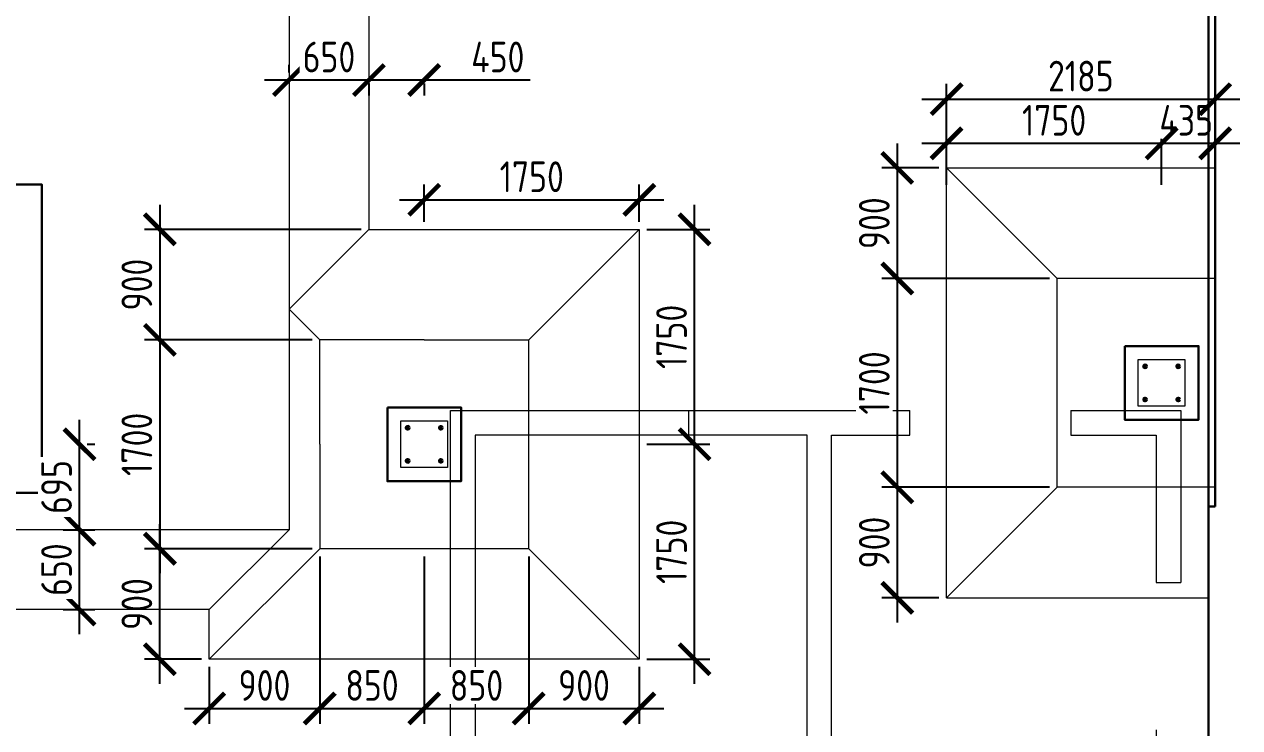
# Model space of a CAD drawing. Header units: millimetres. Extents: x 2559584 to 2748503, y -688364 to -611007.
# Drawn here: x 2599182 to 2609071, y -639934 to -634208 of the extents above; entities that cross this region are included whole.
import ezdxf

# ---------------------------------------------------------------- set-up
doc = ezdxf.new("R2010")
doc.units = ezdxf.units.MM
doc.header["$LTSCALE"] = 50
doc.linetypes.add('PS-HIDDEN1', pattern=[4, 3, -1])
doc.layers.get('Defpoints').update_dxf_attribs({"color": 4})
for name, color, linetype, lineweight in [('___отверстия_пол', 84, 'Continuous', 35), ('_PP__F_Plate', 90, 'Continuous', 40), ('_PP_DIM Linear', 140, 'Continuous', 9), ('Тонкие', 175, 'Continuous', 20)]:
    doc.layers.add(name, color=color, linetype=linetype, lineweight=lineweight)
doc.styles.add('_PP_Text Style', font='isocpeur.ttf', dxfattribs={"width": 0.8})
doc.dimstyles.new('_PP_DIM Style', dxfattribs={"dimtxt": 2.5, "dimasz": 2.5, "dimexe": 1.25, "dimexo": 0.625, "dimtad": 1, "dimdec": 0, "dimrnd": 0.001, "dimtxsty": '_PP_Text Style', "dimblk": 'ARCHTICK', "dimcen": 2.5, "dimdle": 2, "dimadec": 0, "dimazin": 2, "dimtfac": 0.75, "dimtdec": 0, "dimtmove": 0, "dimatfit": 3, "dimfxl": 1, "dimtolj": 1, "dimarcsym": 0})

# ---------------------------------------------------------------- blocks, each defined once
blk = doc.blocks.new('_ARCHTICK')
at = {"color": 0, "linetype": 'ByBlock', "const_width": 0.15}
blk.add_lwpolyline([(-0.5, -0.5), (0.5, 0.5)], dxfattribs=at)
blk = doc.blocks.new('*D528')
at = {"layer": '_PP_DIM Linear', "color": 0, "lineweight": -2, "ltscale": 100, "transparency": 16777216}
for p, q in [((2606285.1, -635177.4), (2606285.1, -636477.4)), ((2606623.4, -635377.4), (2606160.1, -635377.4)), ((2607523.3, -636277.4), (2606160.1, -636277.4))]:
    blk.add_line(p, q, dxfattribs=at)
at = {"layer": 'Defpoints', "color": 0, "ltscale": 100, "transparency": 16777216}
for p in [(2606685.9, -635377.4), (2606285.1, -636277.4), (2607585.8, -636277.4)]:
    blk.add_point(p, dxfattribs=at)
at = {"layer": '_PP_DIM Linear', "color": 0, "lineweight": -2, "ltscale": 100, "transparency": 16777216, "xscale": 250, "yscale": 250, "zscale": 250}
for p, rotation in [((2606285.1, -635377.4), 90), ((2606285.1, -636277.4), 270)]:
    blk.add_blockref('_ARCHTICK', p, dxfattribs=dict(at, rotation=rotation))
at = {"layer": '_PP_DIM Linear', "color": 0, "ltscale": 100, "transparency": 16777216, "insert": (2606097.6, -635827.4), "char_height": 250, "attachment_point": 5, "rotation": 90, "style": '_PP_Text Style', "bg_fill": 3, "box_fill_scale": 1.1, "bg_fill_color": 256, "bg_fill_true_color": 13158600, "bg_fill_transparency": 0}
blk.add_mtext('\\A1;900', dxfattribs=at)
blk = doc.blocks.new('*D529')
at = {"layer": '_PP_DIM Linear', "color": 0, "lineweight": -2, "ltscale": 100, "transparency": 16777216}
for p, q in [((2606685.9, -635514.8), (2606685.9, -635052.1)), ((2608435.8, -635514.8), (2608435.8, -635052.1)), ((2606485.9, -635177.1), (2608635.8, -635177.1))]:
    blk.add_line(p, q, dxfattribs=at)
at = {"layer": 'Defpoints', "color": 0, "ltscale": 100, "transparency": 16777216}
for p in [(2608435.8, -635177.1), (2606685.9, -635577.3), (2608435.8, -635577.3)]:
    blk.add_point(p, dxfattribs=at)
at = {"layer": '_PP_DIM Linear', "color": 0, "lineweight": -2, "ltscale": 100, "transparency": 16777216, "xscale": 250, "yscale": 250, "zscale": 250, "rotation": 180}
blk.add_blockref('_ARCHTICK', (2606685.9, -635177.1), dxfattribs=at)
at = {"layer": '_PP_DIM Linear', "color": 0, "lineweight": -2, "ltscale": 100, "transparency": 16777216, "xscale": 250, "yscale": 250, "zscale": 250}
blk.add_blockref('_ARCHTICK', (2608435.8, -635177.1), dxfattribs=at)
at = {"layer": '_PP_DIM Linear', "color": 0, "ltscale": 100, "transparency": 16777216, "insert": (2607560.8, -634989.6), "char_height": 250, "attachment_point": 5, "style": '_PP_Text Style', "bg_fill": 3, "box_fill_scale": 1.1, "bg_fill_color": 256, "bg_fill_true_color": 13158600, "bg_fill_transparency": 0}
blk.add_mtext('\\A1;1750', dxfattribs=at)
blk = doc.blocks.new('*D530')
at = {"layer": '_PP_DIM Linear', "color": 0, "lineweight": -2, "transparency": 16777216}
for p, q in [((2608435.8, -635514.8), (2608435.8, -635052.1)), ((2608870.8, -635514.8), (2608870.8, -635052.1)), ((2608235.8, -635177.1), (2609070.8, -635177.1))]:
    blk.add_line(p, q, dxfattribs=at)
at = {"layer": 'Defpoints', "color": 0, "transparency": 16777216}
for p in [(2608435.8, -635577.3), (2608870.8, -635577.3)]:
    blk.add_point(p, dxfattribs=at)
at = {"layer": '_PP_DIM Linear', "color": 0, "transparency": 16777216, "insert": (2608635.8, -634989.6), "char_height": 250, "attachment_point": 5, "style": '_PP_Text Style', "bg_fill": 3, "box_fill_scale": 1.1, "bg_fill_color": 256, "bg_fill_true_color": 13158600, "bg_fill_transparency": 0}
blk.add_mtext('\\A1;435', dxfattribs=at)
at = {"layer": 'Defpoints', "color": 0, "transparency": 16777216}
blk.add_point((2608870.8, -635177.1), dxfattribs=at)
at = {"layer": '_PP_DIM Linear', "color": 0, "lineweight": -2, "transparency": 16777216, "xscale": 250, "yscale": 250, "zscale": 250, "rotation": 180}
blk.add_blockref('_ARCHTICK', (2608435.8, -635177.1), dxfattribs=at)
at = {"layer": '_PP_DIM Linear', "color": 0, "lineweight": -2, "transparency": 16777216, "xscale": 250, "yscale": 250, "zscale": 250}
blk.add_blockref('_ARCHTICK', (2608870.8, -635177.1), dxfattribs=at)
blk = doc.blocks.new('*D531')
at = {"layer": '_PP_DIM Linear', "color": 0, "lineweight": -2, "transparency": 16777216}
for p, q in [((2606685.9, -635514.8), (2606685.9, -634692.6)), ((2608870.8, -635514.8), (2608870.8, -634692.6)), ((2606485.9, -634817.6), (2609070.8, -634817.6))]:
    blk.add_line(p, q, dxfattribs=at)
at = {"layer": 'Defpoints', "color": 0, "transparency": 16777216}
for p in [(2608870.8, -634817.6), (2606685.9, -635577.3), (2608870.8, -635577.3)]:
    blk.add_point(p, dxfattribs=at)
at = {"layer": '_PP_DIM Linear', "color": 0, "lineweight": -2, "transparency": 16777216, "xscale": 250, "yscale": 250, "zscale": 250, "rotation": 180}
blk.add_blockref('_ARCHTICK', (2606685.9, -634817.6), dxfattribs=at)
at = {"layer": '_PP_DIM Linear', "color": 0, "lineweight": -2, "transparency": 16777216, "xscale": 250, "yscale": 250, "zscale": 250}
blk.add_blockref('_ARCHTICK', (2608870.8, -634817.6), dxfattribs=at)
at = {"layer": '_PP_DIM Linear', "color": 0, "transparency": 16777216, "insert": (2607778.3, -634630.1), "char_height": 250, "attachment_point": 5, "style": '_PP_Text Style', "bg_fill": 3, "box_fill_scale": 1.1, "bg_fill_color": 256, "bg_fill_true_color": 13158600, "bg_fill_transparency": 0}
blk.add_mtext('\\A1;2185', dxfattribs=at)
blk = doc.blocks.new('*D628')
at = {"layer": '_PP_DIM Linear', "color": 0, "lineweight": -2, "transparency": 16777216}
for p, q in [((2602435.8, -635814.9), (2602435.8, -635511.7)), ((2604185.8, -635814.9), (2604185.8, -635511.7)), ((2602235.8, -635636.7), (2604385.8, -635636.7))]:
    blk.add_line(p, q, dxfattribs=at)
at = {"layer": 'Defpoints', "color": 0, "transparency": 16777216}
for p in [(2604185.8, -635636.7), (2602435.8, -635877.4), (2604185.8, -635877.4)]:
    blk.add_point(p, dxfattribs=at)
at = {"layer": '_PP_DIM Linear', "color": 0, "lineweight": -2, "transparency": 16777216, "xscale": 250, "yscale": 250, "zscale": 250, "rotation": 180}
blk.add_blockref('_ARCHTICK', (2602435.8, -635636.7), dxfattribs=at)
at = {"layer": '_PP_DIM Linear', "color": 0, "lineweight": -2, "transparency": 16777216, "xscale": 250, "yscale": 250, "zscale": 250}
blk.add_blockref('_ARCHTICK', (2604185.8, -635636.7), dxfattribs=at)
at = {"layer": '_PP_DIM Linear', "color": 0, "transparency": 16777216, "insert": (2603310.8, -635449.2), "char_height": 250, "attachment_point": 5, "style": '_PP_Text Style', "bg_fill": 3, "box_fill_scale": 1.1, "bg_fill_color": 256, "bg_fill_true_color": 13158600, "bg_fill_transparency": 0}
blk.add_mtext('\\A1;1750', dxfattribs=at)
blk = doc.blocks.new('*D629')
at = {"layer": '_PP_DIM Linear', "color": 0, "lineweight": -2, "ltscale": 100, "transparency": 16777216}
for p, q in [((2600285.1, -635677.4), (2600285.1, -636977.4)), ((2601923.4, -635877.4), (2600160.1, -635877.4)), ((2601523.3, -636777.4), (2600160.1, -636777.4))]:
    blk.add_line(p, q, dxfattribs=at)
at = {"layer": 'Defpoints', "color": 0, "ltscale": 100, "transparency": 16777216}
for p in [(2601985.9, -635877.4), (2600285.1, -636777.4), (2601585.8, -636777.4)]:
    blk.add_point(p, dxfattribs=at)
at = {"layer": '_PP_DIM Linear', "color": 0, "lineweight": -2, "ltscale": 100, "transparency": 16777216, "xscale": 250, "yscale": 250, "zscale": 250}
for p, rotation in [((2600285.1, -635877.4), 90), ((2600285.1, -636777.4), 270)]:
    blk.add_blockref('_ARCHTICK', p, dxfattribs=dict(at, rotation=rotation))
at = {"layer": '_PP_DIM Linear', "color": 0, "ltscale": 100, "transparency": 16777216, "insert": (2600097.6, -636327.4), "char_height": 250, "attachment_point": 5, "rotation": 90, "style": '_PP_Text Style', "bg_fill": 3, "box_fill_scale": 1.1, "bg_fill_color": 256, "bg_fill_true_color": 13158600, "bg_fill_transparency": 0}
blk.add_mtext('\\A1;900', dxfattribs=at)
blk = doc.blocks.new('*D630')
at = {"layer": '_PP_DIM Linear', "color": 0, "lineweight": -2, "transparency": 16777216}
for p, q in [((2600285.1, -636577.3), (2600285.1, -638677.3)), ((2601523.3, -636777.3), (2600160.1, -636777.3)), ((2601523.3, -638477.3), (2600160.1, -638477.3))]:
    blk.add_line(p, q, dxfattribs=at)
at = {"layer": 'Defpoints', "color": 0, "transparency": 16777216}
for p in [(2601585.8, -636777.3), (2600285.1, -638477.3), (2601585.8, -638477.3)]:
    blk.add_point(p, dxfattribs=at)
at = {"layer": '_PP_DIM Linear', "color": 0, "lineweight": -2, "transparency": 16777216, "xscale": 250, "yscale": 250, "zscale": 250}
for p, rotation in [((2600285.1, -636777.3), 90), ((2600285.1, -638477.3), 270)]:
    blk.add_blockref('_ARCHTICK', p, dxfattribs=dict(at, rotation=rotation))
at = {"layer": '_PP_DIM Linear', "color": 0, "transparency": 16777216, "insert": (2600097.6, -637627.3), "char_height": 250, "attachment_point": 5, "rotation": 90, "style": '_PP_Text Style', "bg_fill": 3, "box_fill_scale": 1.1, "bg_fill_color": 256, "bg_fill_true_color": 13158600, "bg_fill_transparency": 0}
blk.add_mtext('\\A1;1700', dxfattribs=at)
blk = doc.blocks.new('*D631')
at = {"layer": '_PP_DIM Linear', "color": 0, "lineweight": -2, "ltscale": 100, "transparency": 16777216}
for p, q in [((2600285.1, -639577.3), (2600285.1, -638277.3)), ((2600623.4, -638477.3), (2600160.1, -638477.3)), ((2600623.4, -639377.3), (2600160.1, -639377.3))]:
    blk.add_line(p, q, dxfattribs=at)
at = {"layer": 'Defpoints', "color": 0, "ltscale": 100, "transparency": 16777216}
for p in [(2600285.1, -638477.3), (2600685.9, -638477.3), (2600685.9, -639377.3)]:
    blk.add_point(p, dxfattribs=at)
at = {"layer": '_PP_DIM Linear', "color": 0, "lineweight": -2, "ltscale": 100, "transparency": 16777216, "xscale": 250, "yscale": 250, "zscale": 250}
for p, rotation in [((2600285.1, -638477.3), 90), ((2600285.1, -639377.3), 270)]:
    blk.add_blockref('_ARCHTICK', p, dxfattribs=dict(at, rotation=rotation))
at = {"layer": '_PP_DIM Linear', "color": 0, "ltscale": 100, "transparency": 16777216, "insert": (2600097.6, -638927.3), "char_height": 250, "attachment_point": 5, "rotation": 90, "style": '_PP_Text Style', "bg_fill": 3, "box_fill_scale": 1.1, "bg_fill_color": 256, "bg_fill_true_color": 13158600, "bg_fill_transparency": 0}
blk.add_mtext('\\A1;900', dxfattribs=at)
blk = doc.blocks.new('*D632')
at = {"layer": '_PP_DIM Linear', "color": 0, "lineweight": -2, "ltscale": 100, "transparency": 16777216}
for p, q in [((2600685.9, -639439.8), (2600685.9, -639902.7)), ((2601585.9, -639439.8), (2601585.9, -639902.7)), ((2600485.9, -639777.7), (2601785.9, -639777.7))]:
    blk.add_line(p, q, dxfattribs=at)
at = {"layer": 'Defpoints', "color": 0, "ltscale": 100, "transparency": 16777216}
for p in [(2600685.9, -639377.3), (2601585.9, -639377.3), (2601585.9, -639777.7)]:
    blk.add_point(p, dxfattribs=at)
at = {"layer": '_PP_DIM Linear', "color": 0, "lineweight": -2, "ltscale": 100, "transparency": 16777216, "xscale": 250, "yscale": 250, "zscale": 250, "rotation": 180}
blk.add_blockref('_ARCHTICK', (2600685.9, -639777.7), dxfattribs=at)
at = {"layer": '_PP_DIM Linear', "color": 0, "lineweight": -2, "ltscale": 100, "transparency": 16777216, "xscale": 250, "yscale": 250, "zscale": 250}
blk.add_blockref('_ARCHTICK', (2601585.9, -639777.7), dxfattribs=at)
at = {"layer": '_PP_DIM Linear', "color": 0, "ltscale": 100, "transparency": 16777216, "insert": (2601135.9, -639590.2), "char_height": 250, "attachment_point": 5, "style": '_PP_Text Style', "bg_fill": 3, "box_fill_scale": 1.1, "bg_fill_color": 256, "bg_fill_true_color": 13158600, "bg_fill_transparency": 0}
blk.add_mtext('\\A1;900', dxfattribs=at)
blk = doc.blocks.new('*D633')
at = {"layer": '_PP_DIM Linear', "color": 0, "lineweight": -2, "transparency": 16777216}
for p, q in [((2601585.8, -638539.8), (2601585.8, -639902.7)), ((2602435.8, -638539.8), (2602435.8, -639902.7)), ((2601385.8, -639777.7), (2602635.8, -639777.7))]:
    blk.add_line(p, q, dxfattribs=at)
at = {"layer": 'Defpoints', "color": 0, "transparency": 16777216}
for p in [(2601585.8, -638477.3), (2602435.8, -638477.3), (2602435.8, -639777.7)]:
    blk.add_point(p, dxfattribs=at)
at = {"layer": '_PP_DIM Linear', "color": 0, "lineweight": -2, "transparency": 16777216, "xscale": 250, "yscale": 250, "zscale": 250, "rotation": 180}
blk.add_blockref('_ARCHTICK', (2601585.8, -639777.7), dxfattribs=at)
at = {"layer": '_PP_DIM Linear', "color": 0, "lineweight": -2, "transparency": 16777216, "xscale": 250, "yscale": 250, "zscale": 250}
blk.add_blockref('_ARCHTICK', (2602435.8, -639777.7), dxfattribs=at)
at = {"layer": '_PP_DIM Linear', "color": 0, "transparency": 16777216, "insert": (2602010.8, -639590.2), "char_height": 250, "attachment_point": 5, "style": '_PP_Text Style', "bg_fill": 3, "box_fill_scale": 1.1, "bg_fill_color": 256, "bg_fill_true_color": 13158600, "bg_fill_transparency": 0}
blk.add_mtext('\\A1;850', dxfattribs=at)
blk = doc.blocks.new('ФП')
at = {"color": 3, "lineweight": -2}
for points in [[(45435, 5495), (45380, 5495)], [(45380, 3055), (45380, 5495)]]:
    blk.add_lwpolyline(points, dxfattribs=at)
at = {"ltscale": 288}
for centre in [(44865, 6635), (44865, 6635), (45135, 6635), (45135, 6635), (44865, 6365), (44865, 6365), (45135, 6365), (45135, 6365), (38865, 6135), (39135, 6135), (38865, 5865), (39135, 5865)]:
    blk.add_circle(centre, 12, dxfattribs=at)
at = {"layer": '___отверстия_пол', "color": 1, "lineweight": -2}
blk.add_lwpolyline([(31665, 7515), (31665, 12125), (32265, 12125), (32265, 8115), (35890, 8115), (35890, 5605), (35290, 5605), (35290, 7515)], close=True, dxfattribs=at)
at = {"layer": '_PP__F_Plate', "lineweight": -2, "ltscale": 150}
blk.add_line((45380, -340), (45380, 12350), dxfattribs=at)
at = {"layer": '_PP__F_Plate', "color": 1, "linetype": 'PS-HIDDEN1', "lineweight": 15, "ltscale": 100}
for p, q in [((37900, 10810), (37900, 5305)), ((38550, 10250), (38550, 7749.9)), ((37900, 7099.9), (38550, 7749.9)), ((38150, 6850), (37900, 7099.9)), ((37900, 5305), (34100, 5305)), ((37900, 5305), (37250, 4655)), ((37250, 4655), (34750, 4655))]:
    blk.add_line(p, q, dxfattribs=at)
at = {"layer": '_PP__F_Plate', "linetype": 'PS-HIDDEN1', "lineweight": 15, "ltscale": 100}
for p, q in [((44150, 7350), (43250, 8249.9)), ((43250, 4750.1), (43250, 8249.9)), ((43250, 8249.9), (45435, 8249.9)), ((38550, 7749.9), (39000, 7749.9)), ((39000, 7749.9), (40750, 7749.9)), ((39850, 6850), (40750, 7749.9)), ((40750, 7749.9), (40750, 4250)), ((45435, 7350), (44150, 7350)), ((44150, 5650), (44150, 7350)), ((39000, 6850), (38150, 6850)), ((38150, 6000), (38150, 6850)), ((39000, 6850), (39850, 6850)), ((39850, 5150), (39850, 6850)), ((38150, 6000), (38150, 5150)), ((45435, 5650), (44150, 5650)), ((38150, 5150), (37250, 4250)), ((39850, 5150), (38150, 5150)), ((43250, 4750.1), (45380, 4750.1)), ((37250, 4250), (37250, 4655)), ((40750, 4250), (37250, 4250))]:
    blk.add_line(p, q, dxfattribs=at)
at = {"layer": '_PP__F_Plate', "lineweight": -2, "ltscale": 150}
blk.add_lwpolyline([(35270, 12520), (45435, 12520), (45435, 5495)], dxfattribs=at)
at = {"layer": '_PP__F_Plate', "lineweight": -2}
for points in [[(44700, 6800), (44700, 6200), (45300, 6200), (45300, 6800)], [(38700, 6300), (38700, 5700), (39300, 5700), (39300, 6300)]]:
    blk.add_lwpolyline(points, close=True, dxfattribs=at)
at = {"layer": '_PP__F_Plate', "linetype": 'PS-HIDDEN1', "lineweight": 15, "ltscale": 100}
for points in [[(43250, 4750.1), (44150, 5650)], [(40750, 4250), (39850, 5150)]]:
    blk.add_lwpolyline(points, dxfattribs=at)
at = {"layer": 'Тонкие', "ltscale": 10}
for points in [[(44810, 6310), (44810, 6690), (45190, 6690), (45190, 6310)], [(44810, 6310), (44810, 6690), (45190, 6690), (45190, 6310)], [(38810, 5810), (38810, 6190), (39190, 6190), (39190, 5810)]]:
    blk.add_lwpolyline(points, close=True, dxfattribs=at)
blk = doc.blocks.new('*D469')
at = {"layer": '_PP_DIM Linear', "color": 0, "lineweight": -2, "transparency": 16777216}
for p, q in [((2602635.8, -634661.8), (2601785.9, -634661.8)), ((2603297.1, -634661.8), (2602435.8, -634661.8)), ((2601985.9, -634689.8), (2601985.9, -634786.8)), ((2602435.8, -634689.8), (2602435.8, -634786.8))]:
    blk.add_line(p, q, dxfattribs=at)
at = {"layer": 'Defpoints', "color": 0, "transparency": 16777216}
for p in [(2601985.9, -634627.3), (2601985.9, -634661.8), (2602435.8, -634627.3)]:
    blk.add_point(p, dxfattribs=at)
at = {"layer": '_PP_DIM Linear', "color": 0, "lineweight": -2, "transparency": 16777216, "xscale": 250, "yscale": 250, "zscale": 250, "rotation": 180}
blk.add_blockref('_ARCHTICK', (2601985.9, -634661.8), dxfattribs=at)
at = {"layer": '_PP_DIM Linear', "color": 0, "lineweight": -2, "transparency": 16777216, "xscale": 250, "yscale": 250, "zscale": 250}
blk.add_blockref('_ARCHTICK', (2602435.8, -634661.8), dxfattribs=at)
at = {"layer": '_PP_DIM Linear', "color": 0, "transparency": 16777216, "insert": (2603034.6, -634474.3), "char_height": 250, "attachment_point": 5, "style": '_PP_Text Style', "bg_fill": 3, "box_fill_scale": 1.1, "bg_fill_color": 256, "bg_fill_true_color": 13158600, "bg_fill_transparency": 0}
blk.add_mtext('\\A1;450', dxfattribs=at)
blk = doc.blocks.new('*D470')
at = {"layer": '_PP_DIM Linear', "color": 0, "lineweight": -2, "transparency": 16777216}
for p, q in [((2601335.9, -634599.3), (2601335.9, -634536.8)), ((2602185.9, -634661.8), (2601135.9, -634661.8)), ((2601985.9, -634689.8), (2601985.9, -634786.8))]:
    blk.add_line(p, q, dxfattribs=at)
at = {"layer": 'Defpoints', "color": 0, "transparency": 16777216}
for p in [(2601335.9, -634661.8), (2601335.9, -634661.8), (2601985.9, -634627.3)]:
    blk.add_point(p, dxfattribs=at)
at = {"layer": '_PP_DIM Linear', "color": 0, "lineweight": -2, "transparency": 16777216, "xscale": 250, "yscale": 250, "zscale": 250, "rotation": 180}
blk.add_blockref('_ARCHTICK', (2601335.9, -634661.8), dxfattribs=at)
at = {"layer": '_PP_DIM Linear', "color": 0, "lineweight": -2, "transparency": 16777216, "xscale": 250, "yscale": 250, "zscale": 250}
blk.add_blockref('_ARCHTICK', (2601985.9, -634661.8), dxfattribs=at)
at = {"layer": '_PP_DIM Linear', "color": 0, "transparency": 16777216, "insert": (2601660.9, -634474.3), "char_height": 250, "attachment_point": 5, "style": '_PP_Text Style', "bg_fill": 3, "box_fill_scale": 1.1, "bg_fill_color": 256, "bg_fill_true_color": 13158600, "bg_fill_transparency": 0}
blk.add_mtext('\\A1;650', dxfattribs=at)
blk = doc.blocks.new('*D471')
at = {"layer": '_PP_DIM Linear', "color": 0, "lineweight": -2, "transparency": 16777216}
for p, q in [((2599631.6, -639172.3), (2599631.6, -638122.3)), ((2599498.3, -638322.3), (2599756.6, -638322.3)), ((2599498.3, -638972.3), (2599756.6, -638972.3))]:
    blk.add_line(p, q, dxfattribs=at)
at = {"layer": 'Defpoints', "color": 0, "transparency": 16777216}
for p in [(2599435.8, -638322.3), (2599631.6, -638322.3), (2599435.8, -638972.3)]:
    blk.add_point(p, dxfattribs=at)
at = {"layer": '_PP_DIM Linear', "color": 0, "lineweight": -2, "transparency": 16777216, "xscale": 250, "yscale": 250, "zscale": 250}
for p, rotation in [((2599631.6, -638322.3), 90), ((2599631.6, -638972.3), 270)]:
    blk.add_blockref('_ARCHTICK', p, dxfattribs=dict(at, rotation=rotation))
at = {"layer": '_PP_DIM Linear', "color": 0, "transparency": 16777216, "insert": (2599444.1, -638647.3), "char_height": 250, "attachment_point": 5, "rotation": 90, "style": '_PP_Text Style', "bg_fill": 3, "box_fill_scale": 1.1, "bg_fill_color": 256, "bg_fill_true_color": 13158600, "bg_fill_transparency": 0}
blk.add_mtext('\\A1;650', dxfattribs=at)
blk = doc.blocks.new('*D472')
at = {"layer": '_PP_DIM Linear', "color": 0, "lineweight": -2, "transparency": 16777216}
for p, q in [((2599631.6, -638522.3), (2599631.6, -637427.3)), ((2599694.1, -637627.3), (2599756.6, -637627.3)), ((2599498.3, -638322.3), (2599756.6, -638322.3))]:
    blk.add_line(p, q, dxfattribs=at)
at = {"layer": 'Defpoints', "color": 0, "transparency": 16777216}
for p in [(2599631.6, -637627.3), (2599631.6, -637627.3), (2599435.8, -638322.3)]:
    blk.add_point(p, dxfattribs=at)
at = {"layer": '_PP_DIM Linear', "color": 0, "lineweight": -2, "transparency": 16777216, "xscale": 250, "yscale": 250, "zscale": 250}
for p, rotation in [((2599631.6, -637627.3), 90), ((2599631.6, -638322.3), 270)]:
    blk.add_blockref('_ARCHTICK', p, dxfattribs=dict(at, rotation=rotation))
at = {"layer": '_PP_DIM Linear', "color": 0, "transparency": 16777216, "insert": (2599444.1, -637974.8), "char_height": 250, "attachment_point": 5, "rotation": 90, "style": '_PP_Text Style', "bg_fill": 3, "box_fill_scale": 1.1, "bg_fill_color": 256, "bg_fill_true_color": 13158600, "bg_fill_transparency": 0}
blk.add_mtext('\\A1;695', dxfattribs=at)
blk = doc.blocks.new('*D473')
at = {"layer": '_PP_DIM Linear', "color": 0, "lineweight": -2, "ltscale": 100, "transparency": 16777216}
for p, q in [((2606285.1, -636077.4), (2606285.1, -638177.3)), ((2607523.3, -636277.4), (2606160.1, -636277.4)), ((2607523.3, -637977.3), (2606160.1, -637977.3))]:
    blk.add_line(p, q, dxfattribs=at)
at = {"layer": 'Defpoints', "color": 0, "ltscale": 100, "transparency": 16777216}
for p in [(2607585.8, -636277.4), (2606285.1, -637977.3), (2607585.8, -637977.3)]:
    blk.add_point(p, dxfattribs=at)
at = {"layer": '_PP_DIM Linear', "color": 0, "lineweight": -2, "ltscale": 100, "transparency": 16777216, "xscale": 250, "yscale": 250, "zscale": 250}
for p, rotation in [((2606285.1, -636277.4), 90), ((2606285.1, -637977.3), 270)]:
    blk.add_blockref('_ARCHTICK', p, dxfattribs=dict(at, rotation=rotation))
at = {"layer": '_PP_DIM Linear', "color": 0, "ltscale": 100, "transparency": 16777216, "insert": (2606097.6, -637127.4), "char_height": 250, "attachment_point": 5, "rotation": 90, "style": '_PP_Text Style', "bg_fill": 3, "box_fill_scale": 1.1, "bg_fill_color": 256, "bg_fill_true_color": 13158600, "bg_fill_transparency": 0}
blk.add_mtext('\\A1;1700', dxfattribs=at)
blk = doc.blocks.new('*D474')
at = {"layer": '_PP_DIM Linear', "color": 0, "lineweight": -2, "ltscale": 100, "transparency": 16777216}
for p, q in [((2606285.1, -637777.3), (2606285.1, -639077.3)), ((2607523.3, -637977.3), (2606160.1, -637977.3)), ((2606623.4, -638877.3), (2606160.1, -638877.3))]:
    blk.add_line(p, q, dxfattribs=at)
at = {"layer": 'Defpoints', "color": 0, "ltscale": 100, "transparency": 16777216}
for p in [(2607585.8, -637977.3), (2606285.1, -638877.3), (2606685.9, -638877.3)]:
    blk.add_point(p, dxfattribs=at)
at = {"layer": '_PP_DIM Linear', "color": 0, "lineweight": -2, "ltscale": 100, "transparency": 16777216, "xscale": 250, "yscale": 250, "zscale": 250}
for p, rotation in [((2606285.1, -637977.3), 90), ((2606285.1, -638877.3), 270)]:
    blk.add_blockref('_ARCHTICK', p, dxfattribs=dict(at, rotation=rotation))
at = {"layer": '_PP_DIM Linear', "color": 0, "ltscale": 100, "transparency": 16777216, "insert": (2606097.6, -638427.3), "char_height": 250, "attachment_point": 5, "rotation": 90, "style": '_PP_Text Style', "bg_fill": 3, "box_fill_scale": 1.1, "bg_fill_color": 256, "bg_fill_true_color": 13158600, "bg_fill_transparency": 0}
blk.add_mtext('\\A1;900', dxfattribs=at)
blk = doc.blocks.new('*D475')
at = {"layer": '_PP_DIM Linear', "color": 0, "lineweight": -2, "transparency": 16777216}
for p, q in [((2602435.8, -638539.8), (2602435.8, -639902.7)), ((2603285.8, -638539.8), (2603285.8, -639902.7)), ((2602235.8, -639777.7), (2603485.8, -639777.7))]:
    blk.add_line(p, q, dxfattribs=at)
at = {"layer": 'Defpoints', "color": 0, "transparency": 16777216}
for p in [(2602435.8, -638477.3), (2603285.8, -638477.3), (2603285.8, -639777.7)]:
    blk.add_point(p, dxfattribs=at)
at = {"layer": '_PP_DIM Linear', "color": 0, "lineweight": -2, "transparency": 16777216, "xscale": 250, "yscale": 250, "zscale": 250, "rotation": 180}
blk.add_blockref('_ARCHTICK', (2602435.8, -639777.7), dxfattribs=at)
at = {"layer": '_PP_DIM Linear', "color": 0, "lineweight": -2, "transparency": 16777216, "xscale": 250, "yscale": 250, "zscale": 250}
blk.add_blockref('_ARCHTICK', (2603285.8, -639777.7), dxfattribs=at)
at = {"layer": '_PP_DIM Linear', "color": 0, "transparency": 16777216, "insert": (2602860.8, -639590.2), "char_height": 250, "attachment_point": 5, "style": '_PP_Text Style', "bg_fill": 3, "box_fill_scale": 1.1, "bg_fill_color": 256, "bg_fill_true_color": 13158600, "bg_fill_transparency": 0}
blk.add_mtext('\\A1;850', dxfattribs=at)
blk = doc.blocks.new('*D476')
at = {"layer": '_PP_DIM Linear', "color": 0, "lineweight": -2, "transparency": 16777216}
for p, q in [((2603285.8, -638539.8), (2603285.8, -639902.7)), ((2604185.8, -639439.8), (2604185.8, -639902.7)), ((2603085.8, -639777.7), (2604385.8, -639777.7))]:
    blk.add_line(p, q, dxfattribs=at)
at = {"layer": 'Defpoints', "color": 0, "transparency": 16777216}
for p in [(2603285.8, -638477.3), (2604185.8, -639377.3), (2604185.8, -639777.7)]:
    blk.add_point(p, dxfattribs=at)
at = {"layer": '_PP_DIM Linear', "color": 0, "lineweight": -2, "transparency": 16777216, "xscale": 250, "yscale": 250, "zscale": 250, "rotation": 180}
blk.add_blockref('_ARCHTICK', (2603285.8, -639777.7), dxfattribs=at)
at = {"layer": '_PP_DIM Linear', "color": 0, "lineweight": -2, "transparency": 16777216, "xscale": 250, "yscale": 250, "zscale": 250}
blk.add_blockref('_ARCHTICK', (2604185.8, -639777.7), dxfattribs=at)
at = {"layer": '_PP_DIM Linear', "color": 0, "transparency": 16777216, "insert": (2603735.8, -639590.2), "char_height": 250, "attachment_point": 5, "style": '_PP_Text Style', "bg_fill": 3, "box_fill_scale": 1.1, "bg_fill_color": 256, "bg_fill_true_color": 13158600, "bg_fill_transparency": 0}
blk.add_mtext('\\A1;900', dxfattribs=at)
blk = doc.blocks.new('*D477')
at = {"layer": '_PP_DIM Linear', "color": 0, "lineweight": -2, "transparency": 16777216}
for p, q in [((2604635.6, -637827.3), (2604635.6, -635677.4)), ((2604248.3, -635877.4), (2604760.6, -635877.4)), ((2604248.3, -637627.3), (2604760.6, -637627.3))]:
    blk.add_line(p, q, dxfattribs=at)
at = {"layer": 'Defpoints', "color": 0, "transparency": 16777216}
for p in [(2604185.8, -635877.4), (2604635.6, -635877.4), (2604185.8, -637627.3)]:
    blk.add_point(p, dxfattribs=at)
at = {"layer": '_PP_DIM Linear', "color": 0, "lineweight": -2, "transparency": 16777216, "xscale": 250, "yscale": 250, "zscale": 250}
for p, rotation in [((2604635.6, -635877.4), 90), ((2604635.6, -637627.3), 270)]:
    blk.add_blockref('_ARCHTICK', p, dxfattribs=dict(at, rotation=rotation))
at = {"layer": '_PP_DIM Linear', "color": 0, "transparency": 16777216, "insert": (2604448.1, -636752.4), "char_height": 250, "attachment_point": 5, "rotation": 90, "style": '_PP_Text Style', "bg_fill": 3, "box_fill_scale": 1.1, "bg_fill_color": 256, "bg_fill_true_color": 13158600, "bg_fill_transparency": 0}
blk.add_mtext('\\A1;1750', dxfattribs=at)
blk = doc.blocks.new('*D478')
at = {"layer": '_PP_DIM Linear', "color": 0, "lineweight": -2, "transparency": 16777216}
for p, q in [((2604635.6, -639577.3), (2604635.6, -637427.3)), ((2604248.3, -637627.3), (2604760.6, -637627.3)), ((2604248.3, -639377.3), (2604760.6, -639377.3))]:
    blk.add_line(p, q, dxfattribs=at)
at = {"layer": 'Defpoints', "color": 0, "transparency": 16777216}
for p in [(2604185.8, -637627.3), (2604635.6, -637627.3), (2604185.8, -639377.3)]:
    blk.add_point(p, dxfattribs=at)
at = {"layer": '_PP_DIM Linear', "color": 0, "lineweight": -2, "transparency": 16777216, "xscale": 250, "yscale": 250, "zscale": 250}
for p, rotation in [((2604635.6, -637627.3), 90), ((2604635.6, -639377.3), 270)]:
    blk.add_blockref('_ARCHTICK', p, dxfattribs=dict(at, rotation=rotation))
at = {"layer": '_PP_DIM Linear', "color": 0, "transparency": 16777216, "insert": (2604448.1, -638502.3), "char_height": 250, "attachment_point": 5, "rotation": 90, "style": '_PP_Text Style', "bg_fill": 3, "box_fill_scale": 1.1, "bg_fill_color": 256, "bg_fill_true_color": 13158600, "bg_fill_transparency": 0}
blk.add_mtext('\\A1;1750', dxfattribs=at)

msp = doc.modelspace()

# ---------------------------------------------------------------- linework, layer by layer
at = {"layer": '_PP__F_Plate', "color": 253, "linetype": 'PS-HIDDEN1', "lineweight": 15, "ltscale": 200}
for p, q in [((2603285.8, -637552.3), (2603285.8, -637352.3)), ((2604585.8, -637352.3), (2604585.8, -637552.3)), ((2606385.8, -637552.3), (2606385.8, -637352.3)), ((2607695.8, -637352.3), (2607695.8, -637552.3)), ((2608390.8, -638752.3), (2608590.8, -638752.3))]:
    msp.add_line(p, q, dxfattribs=at)
for points in [[(2605550.8, -637352.3), (2606385.8, -637352.3)], [(2607695.8, -637352.3), (2608590.8, -637352.3), (2608590.8, -638752.3)], [(2605550.8, -637552.3), (2602850.8, -637552.3), (2602850.8, -643552.3), (2605550.8, -643552.3)], [(2605550.8, -643552.3), (2605550.8, -637552.3)], [(2608390.8, -639952.3), (2608390.8, -643552.3), (2605750.8, -643552.3), (2605750.8, -637552.3), (2606385.8, -637552.3)], [(2607695.8, -637552.3), (2608390.8, -637552.3), (2608390.8, -638752.3)]]:
    msp.add_lwpolyline(points, dxfattribs=at)

# ---------------------------------------------------------------- dimensions: what is measured, and where the dimension line sits
at = {"layer": '_PP_DIM Linear', "ltscale": 100}
for base, p1, p2, picture, middle in [((2606285.1, -636277.4), (2606685.9, -635377.4), (2607585.8, -636277.4), '*D528', (2606097.6, -635827.4)), ((2600285.1, -636777.4), (2601985.9, -635877.4), (2601585.8, -636777.4), '*D629', (2600097.6, -636327.4))]:
    dim = msp.add_linear_dim(base=base, p1=p1, p2=p2, angle=90, dimstyle='_PP_DIM Style', override={"dimscale": 100, "dimtfill": 1}, dxfattribs=at)
    dim.commit()
    dim.dimension.update_dxf_attribs({"geometry": picture, "text_midpoint": middle})
at = {"layer": '_PP_DIM Linear'}
dim = msp.add_linear_dim(base=(2604185.8, -635636.7), p1=(2602435.8, -635877.4), p2=(2604185.8, -635877.4), dimstyle='_PP_DIM Style', override={"dimscale": 100, "dimtmove": 1, "dimtfill": 1}, dxfattribs=at)
dim.commit()
dim.dimension.update_dxf_attribs({"geometry": '*D628', "text_midpoint": (2603310.8, -635449.2)})

# ---------------------------------------------------------------- next in the draw order: dimensions: what is measured, and where the dimension line sits
at = {"layer": '_PP_DIM Linear', "ltscale": 100}
dim = msp.add_linear_dim(base=(2608435.8, -635177.1), p1=(2606685.9, -635577.3), p2=(2608435.8, -635577.3), dimstyle='_PP_DIM Style', override={"dimscale": 100, "dimtfill": 1}, dxfattribs=at)
dim.commit()
dim.dimension.update_dxf_attribs({"geometry": '*D529', "text_midpoint": (2607560.8, -634989.6)})
at = {"layer": '_PP_DIM Linear'}
dim = msp.add_linear_dim(base=(2600285.1, -638477.3), p1=(2601585.8, -636777.3), p2=(2601585.8, -638477.3), angle=90, dimstyle='_PP_DIM Style', override={"dimscale": 100, "dimtmove": 1, "dimtfill": 1}, dxfattribs=at)
dim.commit()
dim.dimension.update_dxf_attribs({"geometry": '*D630', "text_midpoint": (2600097.6, -637627.3)})

# ---------------------------------------------------------------- next in the draw order: dimensions: what is measured, and where the dimension line sits
dim = msp.add_linear_dim(base=(2608870.8, -635177.1), p1=(2608435.8, -635577.3), p2=(2608870.8, -635577.3), dimstyle='_PP_DIM Style', override={"dimscale": 100, "dimtmove": 1, "dimtfill": 1}, dxfattribs=at)
dim.commit()
dim.dimension.update_dxf_attribs({"geometry": '*D530', "text_midpoint": (2608635.8, -635177.1), "dimtype": 160})
at = {"layer": '_PP_DIM Linear', "ltscale": 100}
dim = msp.add_linear_dim(base=(2600285.1, -638477.3), p1=(2600685.9, -639377.3), p2=(2600685.9, -638477.3), angle=270, dimstyle='_PP_DIM Style', override={"dimscale": 100, "dimtfill": 1}, dxfattribs=at)
dim.commit()
dim.dimension.update_dxf_attribs({"geometry": '*D631', "text_midpoint": (2600097.6, -638927.3)})

# ---------------------------------------------------------------- next in the draw order: dimensions: what is measured, and where the dimension line sits
at = {"layer": '_PP_DIM Linear'}
dim = msp.add_linear_dim(base=(2608870.8, -634817.6), p1=(2606685.9, -635577.3), p2=(2608870.8, -635577.3), dimstyle='_PP_DIM Style', override={"dimscale": 100, "dimtmove": 1, "dimtfill": 1}, dxfattribs=at)
dim.commit()
dim.dimension.update_dxf_attribs({"geometry": '*D531', "text_midpoint": (2607778.3, -634630.1)})
at = {"layer": '_PP_DIM Linear', "ltscale": 100}
dim = msp.add_linear_dim(base=(2601585.9, -639777.7), p1=(2600685.9, -639377.3), p2=(2601585.9, -639377.3), dimstyle='_PP_DIM Style', override={"dimscale": 100, "dimtfill": 1}, dxfattribs=at)
dim.commit()
dim.dimension.update_dxf_attribs({"geometry": '*D632', "text_midpoint": (2601135.9, -639590.2)})

# ---------------------------------------------------------------- next in the draw order: dimensions: what is measured, and where the dimension line sits
at = {"layer": '_PP_DIM Linear'}
dim = msp.add_linear_dim(base=(2602435.8, -639777.7), p1=(2601585.8, -638477.3), p2=(2602435.8, -638477.3), dimstyle='_PP_DIM Style', override={"dimscale": 100, "dimtmove": 1, "dimtfill": 1}, dxfattribs=at)
dim.commit()
dim.dimension.update_dxf_attribs({"geometry": '*D633', "text_midpoint": (2602010.8, -639590.2)})

# ---------------------------------------------------------------- next in the draw order: linework, layer by layer
at = {"layer": '_PP__F_Plate', "color": 253, "linetype": 'PS-HIDDEN1', "lineweight": 15, "ltscale": 200}
msp.add_lwpolyline([(2605550.8, -643752.3), (2602650.8, -643752.3), (2602650.8, -637352.3), (2605550.8, -637352.3)], dxfattribs=at)

# ---------------------------------------------------------------- next in the draw order: block references
at = {"layer": '_PP__F_Plate', "color": 3, "lineweight": 30}
msp.add_blockref('ФП', (2563435.8, -643627.3), dxfattribs=at)

# ---------------------------------------------------------------- next in the draw order: dimensions: what is measured, and where the dimension line sits
at = {"layer": '_PP_DIM Linear'}
dim = msp.add_linear_dim(base=(2601985.9, -634661.8), p1=(2602435.8, -634627.3), p2=(2601985.9, -634627.3), dimstyle='_PP_DIM Style', override={"dimscale": 100, "dimtmove": 1, "dimtfill": 1}, dxfattribs=at)
dim.commit()
dim.dimension.update_dxf_attribs({"geometry": '*D469', "text_midpoint": (2603034.6, -634605.7), "dimtype": 160})
for base, p1, p2, picture, middle in [((2604635.6, -635877.4), (2604185.8, -637627.3), (2604185.8, -635877.4), '*D477', (2604448.1, -636752.4)), ((2599631.6, -638322.3), (2599435.8, -638972.3), (2599435.8, -638322.3), '*D471', (2599444.1, -638647.3))]:
    dim = msp.add_linear_dim(base=base, p1=p1, p2=p2, angle=90, dimstyle='_PP_DIM Style', override={"dimscale": 100, "dimtmove": 1, "dimtfill": 1}, dxfattribs=at)
    dim.commit()
    dim.dimension.update_dxf_attribs({"geometry": picture, "text_midpoint": middle})
at = {"layer": '_PP_DIM Linear', "ltscale": 100}
dim = msp.add_linear_dim(base=(2606285.1, -637977.3), p1=(2607585.8, -636277.4), p2=(2607585.8, -637977.3), angle=90, dimstyle='_PP_DIM Style', override={"dimscale": 100, "dimtfill": 1}, dxfattribs=at)
dim.commit()
dim.dimension.update_dxf_attribs({"geometry": '*D473', "text_midpoint": (2606097.6, -637127.4)})
at = {"layer": '_PP_DIM Linear'}
dim = msp.add_linear_dim(base=(2603285.8, -639777.7), p1=(2602435.8, -638477.3), p2=(2603285.8, -638477.3), dimstyle='_PP_DIM Style', override={"dimscale": 100, "dimtmove": 1, "dimtfill": 1}, dxfattribs=at)
dim.commit()
dim.dimension.update_dxf_attribs({"geometry": '*D475', "text_midpoint": (2602860.8, -639590.2)})

# ---------------------------------------------------------------- next in the draw order: dimensions: what is measured, and where the dimension line sits
for base, p1, p2, picture, middle in [((2601335.9, -634661.8), (2601985.9, -634627.3), (2601335.9, -634661.8), '*D470', (2601660.9, -634474.3)), ((2604185.8, -639777.7), (2603285.8, -638477.3), (2604185.8, -639377.3), '*D476', (2603735.8, -639590.2))]:
    dim = msp.add_linear_dim(base=base, p1=p1, p2=p2, dimstyle='_PP_DIM Style', override={"dimscale": 100, "dimtmove": 1, "dimtfill": 1}, dxfattribs=at)
    dim.commit()
    dim.dimension.update_dxf_attribs({"geometry": picture, "text_midpoint": middle})
dim = msp.add_linear_dim(base=(2599631.6, -637627.3), p1=(2599435.8, -638322.3), p2=(2599631.6, -637627.3), angle=90, dimstyle='_PP_DIM Style', override={"dimscale": 100, "dimtmove": 1, "dimtfill": 1}, dxfattribs=at)
dim.commit()
dim.dimension.update_dxf_attribs({"geometry": '*D472', "text_midpoint": (2599444.1, -637974.8)})
at = {"layer": '_PP_DIM Linear', "ltscale": 100}
dim = msp.add_linear_dim(base=(2606285.1, -638877.3), p1=(2607585.8, -637977.3), p2=(2606685.9, -638877.3), angle=90, dimstyle='_PP_DIM Style', override={"dimscale": 100, "dimtfill": 1}, dxfattribs=at)
dim.commit()
dim.dimension.update_dxf_attribs({"geometry": '*D474', "text_midpoint": (2606097.6, -638427.3)})

# ---------------------------------------------------------------- next in the draw order: dimensions: what is measured, and where the dimension line sits
at = {"layer": '_PP_DIM Linear'}
dim = msp.add_linear_dim(base=(2604635.6, -637627.3), p1=(2604185.8, -639377.3), p2=(2604185.8, -637627.3), angle=90, dimstyle='_PP_DIM Style', override={"dimscale": 100, "dimtmove": 1, "dimtfill": 1}, dxfattribs=at)
dim.commit()
dim.dimension.update_dxf_attribs({"geometry": '*D478', "text_midpoint": (2604448.1, -638502.3)})

doc.saveas('drawing.dxf')
